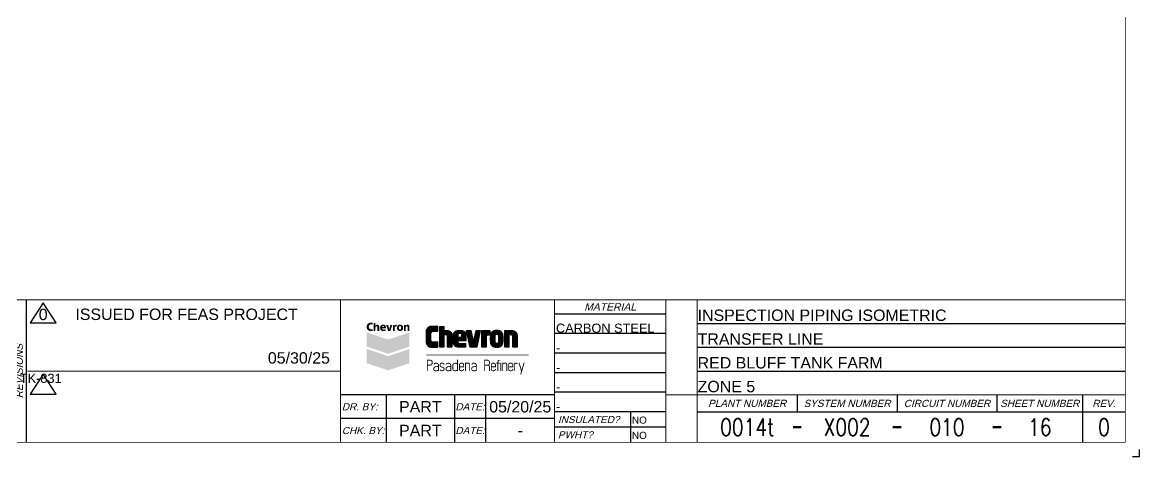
# Model space of a CAD drawing. Header units: inches. Extents: x 0.1 to 17.4, y 0.1 to 11.4.
# Drawn here: x 7.59 to 17.38, y 0.12 to 3.93 of the extents above; entities that cross this region are included whole.
import ezdxf
from ezdxf.enums import TextEntityAlignment as Align

# ---------------------------------------------------------------- set-up
doc = ezdxf.new("R2010")
doc.units = ezdxf.units.IN
doc.header["$MEASUREMENT"] = 0
for name, color, linetype in [('BORDER', 3, 'Continuous'), ('BORDERTEXT', 7, 'Continuous'), ('LOGO', 8, 'Continuous')]:
    doc.layers.add(name, color=color, linetype=linetype)
doc.styles.add('FEASStandard', font='arial.ttf')
doc.styles.add('PART_Standard', font='romans', dxfattribs={"width": 0.8, "height": 0.09})
doc.styles.add('Richmond', font='arial.ttf')

# ---------------------------------------------------------------- blocks, each defined once
blk = doc.blocks.new('Border')
at = {"layer": 'LOGO', "lineweight": 0}
h = blk.add_hatch(color=164, dxfattribs=at)
edge = h.paths.add_edge_path()
edge.add_spline(control_points=[(10.6588, 1.2286), (10.656, 1.2272), (10.6503, 1.2255), (10.6417, 1.2255), (10.6182, 1.2255), (10.6047, 1.2417), (10.6047, 1.2623), (10.6047, 1.2869), (10.6219, 1.3), (10.6433, 1.3), (10.6516, 1.3), (10.656, 1.2984), (10.6588, 1.2969), (10.6588, 1.2969), (10.6562, 1.2822), (10.6562, 1.2822), (10.6531, 1.2836), (10.6497, 1.2848), (10.644, 1.2848), (10.6338, 1.2848), (10.6229, 1.2788), (10.6229, 1.2626), (10.6229, 1.2482), (10.6316, 1.2405), (10.644, 1.2405), (10.649, 1.2405), (10.6523, 1.2415), (10.6562, 1.2433), (10.6562, 1.2433), (10.6588, 1.2286), (10.6588, 1.2286)], knot_values=[0, 0, 0, 0, 1, 1, 1, 2, 2, 2, 3, 3, 3, 4, 4, 4, 5, 5, 5, 6, 6, 6, 7, 7, 7, 8, 8, 8, 9, 9, 9, 10, 10, 10, 10], degree=3, periodic=0)
h = blk.add_hatch(color=164, dxfattribs=at)
edge = h.paths.add_edge_path()
edge.add_spline(control_points=[(10.6979, 1.2817), (10.6916, 1.2817), (10.6855, 1.2788), (10.6823, 1.2742), (10.6823, 1.2742), (10.6821, 1.2742), (10.6821, 1.2742), (10.6821, 1.2742), (10.6821, 1.2997), (10.6821, 1.2997), (10.6821, 1.2997), (10.6662, 1.2942), (10.6662, 1.2942), (10.6662, 1.2942), (10.6662, 1.2277), (10.6662, 1.2277), (10.6662, 1.2277), (10.6821, 1.2277), (10.6821, 1.2277), (10.6821, 1.2277), (10.6821, 1.2587), (10.6821, 1.2587), (10.6821, 1.2632), (10.6851, 1.2681), (10.6906, 1.2681), (10.6966, 1.2681), (10.6989, 1.2633), (10.6989, 1.2565), (10.6989, 1.2565), (10.6989, 1.2277), (10.6989, 1.2277), (10.6989, 1.2277), (10.7149, 1.2277), (10.7149, 1.2277), (10.7149, 1.2277), (10.7149, 1.2587), (10.7149, 1.2587), (10.7149, 1.2745), (10.7081, 1.2817), (10.6979, 1.2817)], knot_values=[0, 0, 0, 0, 1, 1, 1, 2, 2, 2, 3, 3, 3, 4, 4, 4, 5, 5, 5, 6, 6, 6, 7, 7, 7, 8, 8, 8, 9, 9, 9, 10, 10, 10, 11, 11, 11, 12, 12, 12, 13, 13, 13, 13], degree=3, periodic=0)
h = blk.add_hatch(color=164, dxfattribs=at)
edge = h.paths.add_edge_path(flags=16)
edge.add_spline(control_points=[(10.7582, 1.26), (10.7582, 1.2639), (10.7563, 1.2708), (10.7489, 1.2708), (10.7424, 1.2708), (10.7393, 1.2652), (10.7389, 1.26), (10.7389, 1.26), (10.7582, 1.26), (10.7582, 1.26)], knot_values=[0, 0, 0, 0, 1, 1, 1, 2, 2, 2, 3, 3, 3, 3], degree=3, periodic=0)
edge = h.paths.add_edge_path()
edge.add_spline(control_points=[(10.739, 1.2487), (10.7396, 1.2419), (10.7452, 1.2384), (10.7538, 1.2383), (10.759, 1.2382), (10.765, 1.2397), (10.7691, 1.2421), (10.7691, 1.2421), (10.7715, 1.2297), (10.7715, 1.2297), (10.7654, 1.2267), (10.7585, 1.2255), (10.7514, 1.2255), (10.7324, 1.2255), (10.7222, 1.2369), (10.7222, 1.2544), (10.7222, 1.2713), (10.7332, 1.2823), (10.7496, 1.2823), (10.7665, 1.2823), (10.7741, 1.2698), (10.7741, 1.2542), (10.7741, 1.2526), (10.7739, 1.2499), (10.7737, 1.2487), (10.7737, 1.2487), (10.739, 1.2487), (10.739, 1.2487)], knot_values=[0, 0, 0, 0, 1, 1, 1, 2, 2, 2, 3, 3, 3, 4, 4, 4, 5, 5, 5, 6, 6, 6, 7, 7, 7, 8, 8, 8, 9, 9, 9, 9], degree=3, periodic=0)
blk.add_hatch(color=164, dxfattribs=at).paths.add_polyline_path([(10.7929, 1.2277), (10.7752, 1.28), (10.7928, 1.28), (10.8024, 1.243), (10.8027, 1.243), (10.8123, 1.28), (10.8299, 1.28), (10.8123, 1.2277)])
h = blk.add_hatch(color=164, dxfattribs=at)
edge = h.paths.add_edge_path()
edge.add_spline(control_points=[(10.8345, 1.2628), (10.8345, 1.2705), (10.8342, 1.2756), (10.8339, 1.28), (10.8339, 1.28), (10.8489, 1.28), (10.8489, 1.28), (10.8489, 1.28), (10.8494, 1.2703), (10.8494, 1.2703), (10.8494, 1.2703), (10.8498, 1.2703), (10.8498, 1.2703), (10.8524, 1.278), (10.8575, 1.2809), (10.8627, 1.2812), (10.8651, 1.2814), (10.8665, 1.2812), (10.868, 1.2809), (10.868, 1.2809), (10.868, 1.2656), (10.868, 1.2656), (10.8665, 1.2659), (10.8636, 1.2662), (10.8616, 1.266), (10.8554, 1.2655), (10.8517, 1.261), (10.8507, 1.2559), (10.8505, 1.2548), (10.8504, 1.2536), (10.8504, 1.2522), (10.8504, 1.2522), (10.8504, 1.2277), (10.8504, 1.2277), (10.8504, 1.2277), (10.8345, 1.2277), (10.8345, 1.2277), (10.8345, 1.2277), (10.8345, 1.2628), (10.8345, 1.2628)], knot_values=[0, 0, 0, 0, 1, 1, 1, 2, 2, 2, 3, 3, 3, 4, 4, 4, 5, 5, 5, 6, 6, 6, 7, 7, 7, 8, 8, 8, 9, 9, 9, 10, 10, 10, 11, 11, 11, 12, 12, 12, 13, 13, 13, 13], degree=3, periodic=0)
h = blk.add_hatch(color=164, dxfattribs=at)
edge = h.paths.add_edge_path(flags=16)
edge.add_spline(control_points=[(10.9075, 1.2539), (10.9075, 1.2624), (10.9046, 1.2698), (10.897, 1.2698), (10.8894, 1.2698), (10.8865, 1.2624), (10.8865, 1.2539), (10.8865, 1.2453), (10.8894, 1.2379), (10.897, 1.2379), (10.9046, 1.2379), (10.9075, 1.2453), (10.9075, 1.2539)], knot_values=[0, 0, 0, 0, 1, 1, 1, 2, 2, 2, 3, 3, 3, 4, 4, 4, 4], degree=3, periodic=0)
edge = h.paths.add_edge_path()
edge.add_spline(control_points=[(10.9241, 1.2539), (10.9241, 1.2367), (10.9138, 1.2255), (10.897, 1.2255), (10.8802, 1.2255), (10.8699, 1.2367), (10.8699, 1.2539), (10.8699, 1.271), (10.8802, 1.2823), (10.897, 1.2823), (10.9138, 1.2823), (10.9241, 1.271), (10.9241, 1.2539)], knot_values=[0, 0, 0, 0, 1, 1, 1, 2, 2, 2, 3, 3, 3, 4, 4, 4, 4], degree=3, periodic=0)
h = blk.add_hatch(color=164, dxfattribs=at)
edge = h.paths.add_edge_path()
edge.add_spline(control_points=[(10.9312, 1.2633), (10.9312, 1.2699), (10.9309, 1.2755), (10.9306, 1.28), (10.9306, 1.28), (10.9456, 1.28), (10.9456, 1.28), (10.9456, 1.28), (10.946, 1.2727), (10.946, 1.2727), (10.946, 1.2727), (10.9463, 1.2727), (10.9463, 1.2727), (10.9484, 1.2761), (10.9539, 1.2817), (10.9625, 1.2817), (10.973, 1.2817), (10.9799, 1.2745), (10.9799, 1.2591), (10.9799, 1.2591), (10.9799, 1.2277), (10.9799, 1.2277), (10.9799, 1.2277), (10.964, 1.2277), (10.964, 1.2277), (10.964, 1.2277), (10.964, 1.2567), (10.964, 1.2567), (10.964, 1.2635), (10.9616, 1.2681), (10.9559, 1.2681), (10.9514, 1.2681), (10.9487, 1.2649), (10.9477, 1.262), (10.9473, 1.2609), (10.9471, 1.2594), (10.9471, 1.2579), (10.9471, 1.2579), (10.9471, 1.2277), (10.9471, 1.2277), (10.9471, 1.2277), (10.9312, 1.2277), (10.9312, 1.2277), (10.9312, 1.2277), (10.9312, 1.2633), (10.9312, 1.2633)], knot_values=[0, 0, 0, 0, 1, 1, 1, 2, 2, 2, 3, 3, 3, 4, 4, 4, 5, 5, 5, 6, 6, 6, 7, 7, 7, 8, 8, 8, 9, 9, 9, 10, 10, 10, 11, 11, 11, 12, 12, 12, 13, 13, 13, 14, 14, 14, 15, 15, 15, 15], degree=3, periodic=0)
h = blk.add_hatch(color=150, dxfattribs=at)
h.set_gradient(color1=(0, 127, 255), color2=(0, 59, 117), rotation=45, one_color=1, tint=0.23, name='HEMISPHERICAL')
h.paths.add_polyline_path([(10.6053, 1.0889), (10.6052, 1.2138), (10.7926, 1.1514)])
h = blk.add_hatch(color=142, dxfattribs=at)
h.set_gradient(color1=(0, 153, 204), color2=(0, 57, 77), rotation=75, one_color=1, tint=0.15, name='INVCYLINDER')
h.paths.add_polyline_path([(10.9799, 1.2138), (10.7926, 1.1514), (10.6052, 1.0889), (10.7925, 1.0265), (10.9799, 1.0889)])
h = blk.add_hatch(color=242, dxfattribs=at)
h.set_gradient(color1=(204, 0, 51), color2=(102, 0, 26), rotation=45, one_color=1, tint=0.2, name='HEMISPHERICAL')
h.paths.add_polyline_path([(10.6053, 0.9438), (10.6052, 1.0687), (10.7926, 1.0062)])
h = blk.add_hatch(color=1, dxfattribs=at)
h.set_gradient(color1=(255, 0, 0), color2=(87, 0, 0), rotation=75, one_color=1, tint=0.17, name='INVCYLINDER')
h.paths.add_polyline_path([(10.9799, 1.0686), (10.7926, 1.0062), (10.6052, 0.9438), (10.7925, 0.8813), (10.9799, 0.9438)])
at = {"layer": 'BORDER'}
for p, q in [((7.625, 0.25), (7.625, 1.5)), ((13.225, 1.375), (12.25, 1.375)), ((13.5, 1.2917), (17.25, 1.2917)), ((13.225, 1.2035), (12.25, 1.2035)), ((13.5, 1.0833), (17.25, 1.0833)), ((13.225, 1.0319), (12.25, 1.0319)), ((13.225, 0.8604), (12.25, 0.8604)), ((13.5, 0.875), (17.25, 0.875)), ((13.225, 0.6888), (12.25, 0.6888)), ((12.25, 0.6667), (10.375, 0.6667)), ((10.775, 0.6667), (10.775, 0.25)), ((11.375, 0.6667), (11.375, 0.25)), ((11.65, 0.25), (11.65, 0.6667)), ((14.375, 0.6667), (14.375, 0.5173)), ((15.25, 0.6667), (15.25, 0.5173)), ((16.125, 0.6667), (16.125, 0.5173)), ((16.875, 0.6667), (16.875, 0.25)), ((13.225, 0.5173), (12.25, 0.5173)), ((12.9167, 0.5173), (12.9167, 0.25)), ((13.5, 0.5173), (17.25, 0.5173)), ((12.25, 0.4583), (10.375, 0.4583)), ((13.225, 0.3836), (12.25, 0.3836))]:
    blk.add_line(p, q, dxfattribs=at)
at = {"layer": 'BORDER', "const_width": 0.005}
blk.add_lwpolyline([(0.25, 0.25), (17.25, 0.25), (17.25, 11.25), (0.25, 11.25)], close=True, dxfattribs=at)
at = {"layer": 'BORDER', "const_width": 0.00833}
for points in [[(17.25, 1.5), (0.25, 1.5)], [(10.375, 0.25), (10.375, 1.5)], [(12.25, 0.25), (12.25, 1.5)], [(13.225, 0.25), (13.225, 1.5)], [(13.5, 0.25), (13.5, 1.5)], [(7.6336, 0.875), (10.375, 0.875)], [(13.225, 0.6667), (17.25, 0.6667)]]:
    blk.add_lwpolyline(points, dxfattribs=at)
at = {"layer": 'BORDERTEXT'}
blk.add_line((16.113, 0.3836), (16.125, 0.3836), dxfattribs=at)
at = {"layer": 'BORDERTEXT', "const_width": 0.0208}
for points in [[(14.3375, 0.3836), (14.4125, 0.3836)], [(15.2125, 0.3836), (15.2875, 0.3836)], [(16.0875, 0.3836), (16.1625, 0.3836)]]:
    blk.add_lwpolyline(points, dxfattribs=at)
at = {"layer": 'LOGO'}
for p, q in [((11.1301, 1.1184), (11.1301, 1.2326)), ((11.1332, 1.109), (11.1332, 1.242)), ((11.1363, 1.1034), (11.1363, 1.2476)), ((11.1395, 1.0992), (11.1395, 1.2516)), ((11.1426, 1.0963), (11.1426, 1.2548)), ((11.1457, 1.0937), (11.1457, 1.2574)), ((11.1488, 1.0915), (11.1488, 1.2596)), ((11.152, 1.0898), (11.152, 1.2613)), ((11.1551, 1.0883), (11.1551, 1.2627)), ((11.1582, 1.087), (11.1582, 1.264)), ((11.1613, 1.0863), (11.1613, 1.2648)), ((11.1645, 1.0856), (11.1645, 1.2653)), ((11.1676, 1.0853), (11.1676, 1.2658)), ((11.1707, 1.216), (11.1707, 1.2659)), ((11.1738, 1.2196), (11.1738, 1.2659)), ((11.177, 1.2219), (11.177, 1.2659)), ((11.1801, 1.2234), (11.1801, 1.2659)), ((11.1832, 1.2241), (11.1832, 1.2659)), ((11.1863, 1.2242), (11.1863, 1.2659)), ((11.1895, 1.2242), (11.1895, 1.2659)), ((11.1926, 1.2242), (11.1926, 1.2659)), ((11.1957, 1.2242), (11.1957, 1.2659)), ((11.1988, 1.2242), (11.1988, 1.2659)), ((11.202, 1.2242), (11.202, 1.2659)), ((11.2051, 1.2242), (11.2051, 1.2659)), ((11.2082, 1.2242), (11.2082, 1.2659)), ((11.2113, 1.2242), (11.2113, 1.2659)), ((11.2145, 1.2242), (11.2145, 1.2659)), ((11.2176, 1.2242), (11.2176, 1.2659)), ((11.2207, 1.2242), (11.2207, 1.2659)), ((11.2238, 1.2242), (11.2238, 1.2659)), ((11.227, 1.2242), (11.227, 1.2659)), ((11.2457, 1.0857), (11.2457, 1.2659)), ((11.2488, 1.0857), (11.2488, 1.2659)), ((11.252, 1.0857), (11.252, 1.2659)), ((11.2551, 1.0857), (11.2551, 1.2659)), ((11.2582, 1.0857), (11.2582, 1.2659)), ((11.2613, 1.0857), (11.2613, 1.2659)), ((11.2645, 1.0857), (11.2645, 1.2659)), ((11.2676, 1.0857), (11.2676, 1.2659)), ((11.2707, 1.0857), (11.2707, 1.2659)), ((11.2738, 1.0857), (11.2738, 1.2659)), ((11.277, 1.0857), (11.277, 1.2659)), ((11.2801, 1.0857), (11.2801, 1.2659)), ((11.2832, 1.1936), (11.2832, 1.2294)), ((11.2863, 1.1936), (11.2863, 1.2294)), ((11.2895, 1.1936), (11.2895, 1.2294)), ((11.2926, 1.1936), (11.2926, 1.2294)), ((11.2957, 1.1936), (11.2957, 1.2294)), ((11.2988, 1.1936), (11.2988, 1.2294)), ((11.302, 1.193), (11.302, 1.2294)), ((11.3051, 1.1917), (11.3051, 1.2294)), ((11.3082, 1.1896), (11.3082, 1.2294)), ((11.3113, 1.1859), (11.3113, 1.2294)), ((11.3145, 1.0857), (11.3145, 1.2294)), ((11.3176, 1.0857), (11.3176, 1.2291)), ((11.3207, 1.0857), (11.3207, 1.2286)), ((11.3238, 1.0857), (11.3238, 1.2281)), ((11.327, 1.0857), (11.327, 1.2269)), ((11.3301, 1.0857), (11.3301, 1.2255)), ((11.3332, 1.0857), (11.3332, 1.2236)), ((11.3363, 1.0857), (11.3363, 1.2213)), ((11.3395, 1.0857), (11.3395, 1.2186)), ((11.3426, 1.0857), (11.3426, 1.2147)), ((11.3457, 1.0857), (11.3457, 1.2097)), ((11.3488, 1.0857), (11.3488, 1.2005)), ((11.3676, 1.1112), (11.3676, 1.2042)), ((11.3707, 1.1039), (11.3707, 1.2113)), ((11.3738, 1.0993), (11.3738, 1.2159)), ((11.377, 1.0958), (11.377, 1.2194)), ((11.3801, 1.0931), (11.3801, 1.222)), ((11.3832, 1.0909), (11.3832, 1.2243)), ((11.3863, 1.0892), (11.3863, 1.2259)), ((11.3895, 1.0879), (11.3895, 1.2273)), ((11.3926, 1.0871), (11.3926, 1.2283)), ((11.3957, 1.0863), (11.3957, 1.2288)), ((11.3988, 1.0859), (11.3988, 1.2293)), ((11.402, 1.1393), (11.402, 1.2294)), ((11.4051, 1.1996), (11.4051, 1.2294)), ((11.4082, 1.2023), (11.4082, 1.2294)), ((11.4113, 1.2041), (11.4113, 1.2294)), ((11.4145, 1.2047), (11.4145, 1.2294)), ((11.4176, 1.2048), (11.4176, 1.2294)), ((11.4207, 1.2048), (11.4207, 1.2294)), ((11.4238, 1.2048), (11.4238, 1.2294)), ((11.427, 1.2047), (11.427, 1.2294)), ((11.4301, 1.204), (11.4301, 1.2294)), ((11.4332, 1.2022), (11.4332, 1.2294)), ((11.4363, 1.1992), (11.4363, 1.2294)), ((11.4395, 1.1393), (11.4395, 1.2294)), ((11.4426, 1.1393), (11.4426, 1.229)), ((11.4457, 1.1393), (11.4457, 1.2285)), ((11.4488, 1.1393), (11.4488, 1.2279)), ((11.452, 1.1393), (11.452, 1.2266)), ((11.4551, 1.1393), (11.4551, 1.2252)), ((11.4582, 1.1393), (11.4582, 1.2232)), ((11.4613, 1.1393), (11.4613, 1.2208)), ((11.4645, 1.1393), (11.4645, 1.2179)), ((11.4676, 1.1393), (11.4676, 1.2139)), ((11.4707, 1.1393), (11.4707, 1.2084)), ((11.4738, 1.1393), (11.4738, 1.1964)), ((11.4832, 1.2163), (11.4832, 1.2294)), ((11.4863, 1.2013), (11.4863, 1.2294)), ((11.4895, 1.1863), (11.4895, 1.2294)), ((11.4926, 1.1712), (11.4926, 1.2294)), ((11.4957, 1.1562), (11.4957, 1.2294)), ((11.4988, 1.1412), (11.4988, 1.2294)), ((11.502, 1.1262), (11.502, 1.2294)), ((11.5051, 1.1112), (11.5051, 1.2294)), ((11.5082, 1.0962), (11.5082, 1.2294)), ((11.5113, 1.0857), (11.5113, 1.2294)), ((11.5145, 1.0857), (11.5145, 1.2294)), ((11.5176, 1.0857), (11.5176, 1.2237)), ((11.5207, 1.0857), (11.5207, 1.2095)), ((11.5238, 1.0857), (11.5238, 1.1952)), ((11.527, 1.0857), (11.527, 1.181)), ((11.5551, 1.0857), (11.5551, 1.1874)), ((11.5582, 1.0857), (11.5582, 1.2011)), ((11.5613, 1.0857), (11.5613, 1.2148)), ((11.5645, 1.0857), (11.5645, 1.2285)), ((11.5676, 1.0857), (11.5676, 1.2294)), ((11.5707, 1.0894), (11.5707, 1.2294)), ((11.5738, 1.1042), (11.5738, 1.2294)), ((11.577, 1.1189), (11.577, 1.2294)), ((11.5801, 1.1337), (11.5801, 1.2294)), ((11.5832, 1.1485), (11.5832, 1.2294)), ((11.5863, 1.1633), (11.5863, 1.2294)), ((11.5895, 1.1781), (11.5895, 1.2294)), ((11.5926, 1.1929), (11.5926, 1.2294)), ((11.5957, 1.2077), (11.5957, 1.2294)), ((11.5988, 1.2225), (11.5988, 1.2294)), ((11.6145, 1.0857), (11.6145, 1.2294)), ((11.6176, 1.0857), (11.6176, 1.2294)), ((11.6207, 1.0857), (11.6207, 1.2294)), ((11.6238, 1.0857), (11.6238, 1.2294)), ((11.627, 1.0857), (11.627, 1.2294)), ((11.6301, 1.0857), (11.6301, 1.2294)), ((11.6332, 1.0857), (11.6332, 1.2294)), ((11.6363, 1.0857), (11.6363, 1.2294)), ((11.6395, 1.0857), (11.6395, 1.2294)), ((11.6426, 1.0857), (11.6426, 1.2294)), ((11.6457, 1.0857), (11.6457, 1.2294)), ((11.6488, 1.0857), (11.6488, 1.2294)), ((11.652, 1.1827), (11.652, 1.2294)), ((11.6551, 1.1867), (11.6551, 1.2294)), ((11.6582, 1.189), (11.6582, 1.2294)), ((11.6613, 1.1902), (11.6613, 1.2294)), ((11.6645, 1.1906), (11.6645, 1.2294)), ((11.6676, 1.1907), (11.6676, 1.2294)), ((11.6707, 1.1907), (11.6707, 1.2294)), ((11.6738, 1.1907), (11.6738, 1.2294)), ((11.677, 1.1907), (11.677, 1.2294)), ((11.6801, 1.1907), (11.6801, 1.2294)), ((11.6832, 1.1907), (11.6832, 1.2294)), ((11.6926, 1.1146), (11.6926, 1.2006)), ((11.6957, 1.1074), (11.6957, 1.2077)), ((11.6988, 1.1026), (11.6988, 1.2126)), ((11.702, 1.0988), (11.702, 1.2163)), ((11.7051, 1.0956), (11.7051, 1.2195)), ((11.7082, 1.0934), (11.7082, 1.2218)), ((11.7113, 1.0915), (11.7113, 1.2238)), ((11.7145, 1.0898), (11.7145, 1.2253)), ((11.7176, 1.0883), (11.7176, 1.2268)), ((11.7207, 1.0874), (11.7207, 1.2279)), ((11.7238, 1.0867), (11.7238, 1.2285)), ((11.727, 1.1848), (11.727, 1.229)), ((11.7301, 1.1904), (11.7301, 1.2294)), ((11.7332, 1.193), (11.7332, 1.2294)), ((11.7363, 1.1944), (11.7363, 1.2294)), ((11.7395, 1.195), (11.7395, 1.2294)), ((11.7426, 1.1952), (11.7426, 1.2294)), ((11.7457, 1.1952), (11.7457, 1.2294)), ((11.7488, 1.1951), (11.7488, 1.2294)), ((11.752, 1.1946), (11.752, 1.2294)), ((11.7551, 1.1933), (11.7551, 1.2294)), ((11.7582, 1.1909), (11.7582, 1.2294)), ((11.7613, 1.1865), (11.7613, 1.2291)), ((11.7645, 1.0865), (11.7645, 1.2286)), ((11.7676, 1.0873), (11.7676, 1.228)), ((11.7707, 1.0882), (11.7707, 1.227)), ((11.7738, 1.0895), (11.7738, 1.2256)), ((11.777, 1.0911), (11.777, 1.2242)), ((11.7801, 1.093), (11.7801, 1.2221)), ((11.7832, 1.0952), (11.7832, 1.2199)), ((11.7863, 1.0982), (11.7863, 1.2169)), ((11.7895, 1.1016), (11.7895, 1.2135)), ((11.7926, 1.1064), (11.7926, 1.2088)), ((11.7957, 1.1127), (11.7957, 1.2024)), ((11.7988, 1.1307), (11.7988, 1.1838)), ((11.8145, 1.0857), (11.8145, 1.2294)), ((11.8176, 1.0857), (11.8176, 1.2294)), ((11.8207, 1.0857), (11.8207, 1.2294)), ((11.8238, 1.0857), (11.8238, 1.2294)), ((11.827, 1.0857), (11.827, 1.2294)), ((11.8301, 1.0857), (11.8301, 1.2294)), ((11.8332, 1.0857), (11.8332, 1.2294)), ((11.8363, 1.0857), (11.8363, 1.2294)), ((11.8395, 1.0857), (11.8395, 1.2294)), ((11.8426, 1.0857), (11.8426, 1.2294)), ((11.8457, 1.0857), (11.8457, 1.2294)), ((11.8488, 1.0857), (11.8488, 1.2294)), ((11.852, 1.1936), (11.852, 1.2294)), ((11.8551, 1.1936), (11.8551, 1.2294)), ((11.8582, 1.1936), (11.8582, 1.2294)), ((11.8613, 1.1936), (11.8613, 1.2294)), ((11.8645, 1.1936), (11.8645, 1.2294)), ((11.8676, 1.1936), (11.8676, 1.2294)), ((11.8707, 1.1934), (11.8707, 1.2294)), ((11.8738, 1.1926), (11.8738, 1.2294)), ((11.877, 1.191), (11.877, 1.2294)), ((11.8801, 1.1885), (11.8801, 1.2294)), ((11.8832, 1.1839), (11.8832, 1.2293)), ((11.8863, 1.0857), (11.8863, 1.2288)), ((11.8895, 1.0857), (11.8895, 1.2284)), ((11.8926, 1.0857), (11.8926, 1.2277)), ((11.8957, 1.0857), (11.8957, 1.2264)), ((11.8988, 1.0857), (11.8988, 1.2249)), ((11.902, 1.0857), (11.902, 1.2233)), ((11.9051, 1.0857), (11.9051, 1.2213)), ((11.9082, 1.0857), (11.9082, 1.2187)), ((11.9113, 1.0857), (11.9113, 1.2155)), ((11.9145, 1.0857), (11.9145, 1.2116)), ((11.9176, 1.0857), (11.9176, 1.206)), ((11.9207, 1.0857), (11.9207, 1.1981)), ((11.1707, 1.0852), (11.1707, 1.1357)), ((11.1738, 1.0852), (11.1738, 1.132)), ((11.177, 1.0852), (11.177, 1.1297)), ((11.1801, 1.0852), (11.1801, 1.1284)), ((11.1832, 1.0852), (11.1832, 1.1277)), ((11.1863, 1.0852), (11.1863, 1.1274)), ((11.1895, 1.0852), (11.1895, 1.1274)), ((11.1926, 1.0852), (11.1926, 1.1274)), ((11.1957, 1.0852), (11.1957, 1.1274)), ((11.1988, 1.0852), (11.1988, 1.1274)), ((11.202, 1.0852), (11.202, 1.1274)), ((11.2051, 1.0852), (11.2051, 1.1274)), ((11.2082, 1.0852), (11.2082, 1.1274)), ((11.2113, 1.0852), (11.2113, 1.1274)), ((11.2145, 1.0852), (11.2145, 1.1274)), ((11.2176, 1.0852), (11.2176, 1.1274)), ((11.2207, 1.0852), (11.2207, 1.1274)), ((11.2238, 1.0852), (11.2238, 1.1274)), ((11.227, 1.0852), (11.227, 1.1274)), ((11.402, 1.0857), (11.402, 1.1316)), ((11.4051, 1.1393), (11.4051, 1.1735)), ((11.4051, 1.0857), (11.4051, 1.1245)), ((11.4082, 1.1393), (11.4082, 1.1735)), ((11.4082, 1.0857), (11.4082, 1.121)), ((11.4113, 1.1393), (11.4113, 1.1735)), ((11.4113, 1.0857), (11.4113, 1.1191)), ((11.4145, 1.1393), (11.4145, 1.1735)), ((11.4145, 1.0857), (11.4145, 1.1177)), ((11.4176, 1.1393), (11.4176, 1.1735)), ((11.4176, 1.0857), (11.4176, 1.1172)), ((11.4207, 1.1393), (11.4207, 1.1735)), ((11.4207, 1.0857), (11.4207, 1.117)), ((11.4238, 1.1393), (11.4238, 1.1735)), ((11.4238, 1.0857), (11.4238, 1.117)), ((11.427, 1.1393), (11.427, 1.1735)), ((11.427, 1.0857), (11.427, 1.117)), ((11.4301, 1.1393), (11.4301, 1.1735)), ((11.4301, 1.0857), (11.4301, 1.117)), ((11.4332, 1.1393), (11.4332, 1.1735)), ((11.4332, 1.0857), (11.4332, 1.117)), ((11.4363, 1.1393), (11.4363, 1.1735)), ((11.4363, 1.0857), (11.4363, 1.117)), ((11.4395, 1.0857), (11.4395, 1.117)), ((11.4426, 1.0857), (11.4426, 1.117)), ((11.4457, 1.0857), (11.4457, 1.117)), ((11.4488, 1.0857), (11.4488, 1.117)), ((11.452, 1.0857), (11.452, 1.117)), ((11.4551, 1.0857), (11.4551, 1.117)), ((11.4582, 1.0857), (11.4582, 1.117)), ((11.4613, 1.0857), (11.4613, 1.117)), ((11.4645, 1.0857), (11.4645, 1.117)), ((11.4676, 1.0857), (11.4676, 1.117)), ((11.4707, 1.0857), (11.4707, 1.117)), ((11.5301, 1.0857), (11.5301, 1.1668)), ((11.5332, 1.0857), (11.5332, 1.1526)), ((11.5363, 1.0857), (11.5363, 1.1384)), ((11.5395, 1.0857), (11.5395, 1.1242)), ((11.5426, 1.0857), (11.5426, 1.1326)), ((11.5457, 1.0857), (11.5457, 1.1463)), ((11.5488, 1.0857), (11.5488, 1.16)), ((11.552, 1.0857), (11.552, 1.1737)), ((11.6895, 1.1426), (11.6895, 1.1726)), ((11.727, 1.0861), (11.727, 1.1304)), ((11.7301, 1.0858), (11.7301, 1.125)), ((11.7332, 1.0857), (11.7332, 1.1224)), ((11.7363, 1.0857), (11.7363, 1.1208)), ((11.7395, 1.0857), (11.7395, 1.1201)), ((11.7426, 1.0857), (11.7426, 1.12)), ((11.7457, 1.0857), (11.7457, 1.12)), ((11.7488, 1.0857), (11.7488, 1.12)), ((11.752, 1.0857), (11.752, 1.1206)), ((11.7551, 1.0857), (11.7551, 1.1219)), ((11.7582, 1.0858), (11.7582, 1.1243)), ((11.7613, 1.0861), (11.7613, 1.1286))]:
    blk.add_line(p, q, dxfattribs=at)
for points in [[(11.1292, 1.2249), (11.1279, 1.2087), (11.1272, 1.1924), (11.127, 1.1762), (11.1272, 1.16), (11.1279, 1.1436), (11.1292, 1.1274), (11.1292, 1.1269), (11.1294, 1.1245), (11.1295, 1.122), (11.1299, 1.1197), (11.1303, 1.1172), (11.131, 1.1148), (11.1317, 1.1125), (11.1325, 1.1103), (11.1337, 1.108), (11.1348, 1.1061), (11.136, 1.1038), (11.1375, 1.1019), (11.1388, 1.0999), (11.1405, 1.0981), (11.1423, 1.0965), (11.1441, 1.0948), (11.1459, 1.0935), (11.1478, 1.092), (11.1501, 1.0908), (11.1522, 1.0897), (11.1546, 1.0885), (11.1567, 1.0875), (11.1588, 1.0867), (11.1613, 1.0863), (11.1637, 1.0857), (11.166, 1.0854), (11.1685, 1.0852), (11.1709, 1.0852), (11.2283, 1.0852)], [(11.2283, 1.0857), (11.2283, 1.1274), (11.1858, 1.1274), (11.1842, 1.1277), (11.1826, 1.1278), (11.1811, 1.128), (11.1798, 1.1286), (11.1783, 1.1292), (11.1768, 1.1298), (11.1756, 1.1307), (11.1744, 1.1316), (11.173, 1.1326), (11.1721, 1.1337), (11.1711, 1.135), (11.1703, 1.1364), (11.1696, 1.1379), (11.169, 1.1393), (11.1684, 1.1407), (11.1682, 1.1422), (11.1681, 1.1438), (11.1678, 1.1454), (11.1678, 1.2063), (11.1681, 1.2078), (11.1682, 1.2095), (11.1684, 1.211), (11.169, 1.2125), (11.1696, 1.214), (11.1703, 1.2153), (11.1711, 1.2167), (11.1721, 1.2179), (11.173, 1.2189), (11.1744, 1.22), (11.1756, 1.2209), (11.1768, 1.2218), (11.1783, 1.2225), (11.1798, 1.2233), (11.1811, 1.2236), (11.1826, 1.224), (11.1842, 1.2242), (11.1858, 1.2242), (11.2283, 1.2242), (11.2283, 1.2659), (11.1709, 1.2659), (11.1685, 1.2659), (11.166, 1.2655), (11.1637, 1.2652), (11.1613, 1.2648), (11.1588, 1.2643), (11.1567, 1.2634), (11.1546, 1.2625), (11.1522, 1.2614), (11.1501, 1.2603), (11.1478, 1.259), (11.1459, 1.2576), (11.1441, 1.2562), (11.1423, 1.2545), (11.1405, 1.2527), (11.1388, 1.2509), (11.1375, 1.2491), (11.136, 1.2472), (11.1348, 1.245), (11.1337, 1.2428), (11.1325, 1.2407), (11.1317, 1.2384), (11.131, 1.2362), (11.1303, 1.2337), (11.1299, 1.2314), (11.1295, 1.229), (11.1294, 1.2266), (11.1292, 1.2242)], [(11.4389, 1.1735), (11.4388, 1.1911), (11.4388, 1.1924), (11.4386, 1.1938), (11.4385, 1.1951), (11.4378, 1.1963), (11.4372, 1.1976), (11.4365, 1.1988), (11.436, 1.1999), (11.435, 1.2009), (11.434, 1.2017), (11.4329, 1.2024), (11.4316, 1.2031), (11.4306, 1.2037), (11.4292, 1.2044), (11.4279, 1.2045), (11.4268, 1.2048), (11.4252, 1.2048), (11.4159, 1.2048), (11.4145, 1.2048), (11.4134, 1.2045), (11.4118, 1.2044), (11.4107, 1.2037), (11.4094, 1.2031), (11.4084, 1.2024), (11.4073, 1.2017), (11.4063, 1.2009), (11.4053, 1.1999), (11.4045, 1.1988), (11.4039, 1.1976), (11.4035, 1.1963), (11.4028, 1.1951), (11.4024, 1.1938), (11.4024, 1.1924), (11.4022, 1.1911), (11.4022, 1.1735), (11.4389, 1.1735)], [(11.5699, 1.0857), (11.5104, 1.0857), (11.4805, 1.2294), (11.5163, 1.2294), (11.54, 1.1215), (11.5647, 1.2294), (11.6003, 1.2294), (11.5699, 1.0857)], [(11.6144, 1.0857), (11.6144, 1.2294), (11.6837, 1.2294), (11.6837, 1.1907), (11.6652, 1.1907), (11.6638, 1.1906), (11.6623, 1.1904), (11.6611, 1.1901), (11.6598, 1.1897), (11.6585, 1.1891), (11.6573, 1.1886), (11.6562, 1.1877), (11.6551, 1.1868), (11.6542, 1.1859), (11.6533, 1.1847), (11.6524, 1.1837), (11.6519, 1.1825), (11.6513, 1.1811), (11.6509, 1.1799), (11.6506, 1.1787), (11.6504, 1.1772), (11.6503, 1.1758), (11.6503, 1.0857), (11.6144, 1.0857)]]:
    blk.add_lwpolyline(points, dxfattribs=at)
for points in [[(11.3311, 1.2251), (11.3329, 1.2239), (11.3347, 1.2225), (11.3365, 1.2212), (11.3383, 1.2197), (11.3398, 1.2182), (11.3414, 1.2164), (11.3426, 1.2146), (11.3441, 1.2128), (11.3452, 1.2108), (11.3461, 1.2089), (11.3471, 1.2068), (11.3479, 1.2047), (11.3483, 1.2026), (11.3489, 1.2003), (11.3492, 1.1981), (11.3494, 1.196), (11.3494, 1.1936), (11.3494, 1.0857), (11.3138, 1.0857), (11.3138, 1.1773, 0.414214), (11.2975, 1.1936), (11.2811, 1.1936), (11.2811, 1.0857), (11.2454, 1.0857), (11.2454, 1.2659), (11.2811, 1.2659), (11.2811, 1.2294), (11.3138, 1.2294), (11.316, 1.2294), (11.3183, 1.229), (11.3205, 1.2287), (11.3227, 1.2283), (11.3248, 1.2278), (11.327, 1.2269), (11.329, 1.226)], [(11.8967, 1.226), (11.899, 1.2249), (11.9011, 1.2239), (11.9033, 1.2225), (11.9053, 1.2212), (11.9071, 1.2197), (11.909, 1.218), (11.9107, 1.2162), (11.9123, 1.2144), (11.9137, 1.2126), (11.9152, 1.2107), (11.9164, 1.2086), (11.9174, 1.2063), (11.9185, 1.2042), (11.9194, 1.2018), (11.9203, 1.1997), (11.9209, 1.1972), (11.9212, 1.1949), (11.9218, 1.1925), (11.9219, 1.19), (11.9219, 1.1877), (11.9219, 1.0857), (11.8847, 1.0857), (11.8847, 1.1769, 0.414214), (11.868, 1.1936), (11.8513, 1.1936), (11.8513, 1.0857), (11.814, 1.0857), (11.814, 1.2294), (11.8802, 1.2294), (11.8826, 1.2294), (11.8851, 1.229), (11.8874, 1.2287), (11.89, 1.2283), (11.8923, 1.2278), (11.8946, 1.2269)]]:
    blk.add_lwpolyline(points, format="xyb", close=True, dxfattribs=at)
for points in [[(11.4713, 1.0857), (11.4018, 1.0857), (11.3995, 1.0858), (11.3973, 1.0861), (11.3951, 1.0864), (11.3929, 1.087), (11.3906, 1.0875), (11.3887, 1.0882), (11.3865, 1.0891), (11.3845, 1.0902), (11.3825, 1.0912), (11.3807, 1.0927), (11.3789, 1.0939), (11.3773, 1.0954), (11.3757, 1.0971), (11.3743, 1.0987), (11.3728, 1.1007), (11.3716, 1.1025), (11.3705, 1.1043), (11.3695, 1.1062), (11.3686, 1.1083), (11.3678, 1.1106), (11.3671, 1.1127), (11.3668, 1.1148), (11.3663, 1.117), (11.3662, 1.1191), (11.366, 1.1215), (11.366, 1.1936), (11.3662, 1.196), (11.3663, 1.1981), (11.3668, 1.2003), (11.3671, 1.2026), (11.3678, 1.2047), (11.3686, 1.2068), (11.3695, 1.2089), (11.3705, 1.2108), (11.3716, 1.2128), (11.3728, 1.2146), (11.3743, 1.2164), (11.3757, 1.2182), (11.3773, 1.2197), (11.3789, 1.2212), (11.3807, 1.2225), (11.3825, 1.2239), (11.3845, 1.2251), (11.3865, 1.226), (11.3887, 1.2269), (11.3906, 1.2278), (11.3929, 1.2283), (11.3951, 1.2287), (11.3973, 1.229), (11.3995, 1.2294), (11.4018, 1.2294), (11.4381, 1.2294), (11.4405, 1.2294), (11.4426, 1.229), (11.4447, 1.2287), (11.4471, 1.2283), (11.4492, 1.2278), (11.4513, 1.2269), (11.4534, 1.226), (11.4553, 1.2251), (11.4573, 1.2239), (11.4591, 1.2225), (11.4609, 1.2212), (11.4627, 1.2197), (11.4642, 1.2182), (11.4658, 1.2164), (11.467, 1.2146), (11.4683, 1.2128), (11.4696, 1.2108), (11.4705, 1.2089), (11.4714, 1.2068), (11.4723, 1.2047), (11.4728, 1.2026), (11.4732, 1.2003), (11.4737, 1.1981), (11.4739, 1.196), (11.4739, 1.1936), (11.4739, 1.1393), (11.4018, 1.1393), (11.4018, 1.1395), (11.4018, 1.1333), (11.4019, 1.1317), (11.4023, 1.1302), (11.4028, 1.1288), (11.4034, 1.1273), (11.4041, 1.126), (11.405, 1.1246), (11.4059, 1.1234), (11.407, 1.1221), (11.4081, 1.121), (11.4093, 1.1201), (11.4108, 1.1192), (11.4122, 1.1188), (11.4136, 1.118), (11.4151, 1.1174), (11.4165, 1.1173), (11.4181, 1.1171), (11.4198, 1.117), (11.4713, 1.117)], [(11.6961, 1.2086), (11.695, 1.2063), (11.694, 1.2042), (11.6931, 1.2018), (11.6922, 1.1997), (11.6916, 1.1972), (11.6911, 1.1949), (11.6908, 1.1925), (11.6905, 1.19), (11.6905, 1.1877), (11.6904, 1.1873), (11.6904, 1.1868), (11.6904, 1.1862), (11.6904, 1.1856), (11.6904, 1.1853), (11.6902, 1.1847), (11.6902, 1.1843), (11.6902, 1.1837), (11.6902, 1.1834), (11.69, 1.1826), (11.69, 1.1823), (11.69, 1.1817), (11.69, 1.1811), (11.69, 1.1807), (11.6899, 1.1803), (11.6899, 1.1798), (11.6899, 1.1792), (11.6899, 1.1787), (11.6899, 1.1781), (11.6899, 1.1778), (11.6896, 1.1772), (11.6896, 1.1767), (11.6896, 1.1762), (11.6895, 1.1756), (11.6895, 1.1753), (11.6895, 1.1747), (11.6895, 1.1742), (11.6895, 1.1736), (11.6895, 1.1731), (11.6895, 1.1727), (11.6893, 1.1722), (11.6893, 1.1717), (11.6893, 1.1711), (11.6893, 1.1708), (11.6893, 1.17), (11.6893, 1.1697), (11.6893, 1.1691), (11.6893, 1.1686), (11.6893, 1.1681), (11.6893, 1.1677), (11.6891, 1.1672), (11.6891, 1.1667), (11.6891, 1.1661), (11.6891, 1.1658), (11.6891, 1.1652), (11.6891, 1.1646), (11.6891, 1.1641), (11.6891, 1.1636), (11.6891, 1.1632), (11.6891, 1.1627), (11.6891, 1.1622), (11.6891, 1.1616), (11.6891, 1.161), (11.6891, 1.1605), (11.6891, 1.1601), (11.6891, 1.1596), (11.6891, 1.1591), (11.6891, 1.1586), (11.6891, 1.1582), (11.6891, 1.1574), (11.6891, 1.1571), (11.6891, 1.1565), (11.6891, 1.1562), (11.6891, 1.1555), (11.6891, 1.1551), (11.6891, 1.1546), (11.6891, 1.1541), (11.6891, 1.1535), (11.6891, 1.1532), (11.6891, 1.1526), (11.6891, 1.152), (11.6891, 1.1515), (11.6891, 1.151), (11.6891, 1.1506), (11.6891, 1.1501), (11.6891, 1.1496), (11.6891, 1.149), (11.6891, 1.1484), (11.6893, 1.1479), (11.6893, 1.1475), (11.6893, 1.147), (11.6893, 1.1465), (11.6893, 1.146), (11.6893, 1.1456), (11.6893, 1.1448), (11.6893, 1.1445), (11.6893, 1.144), (11.6893, 1.1436), (11.6893, 1.1429), (11.6895, 1.1425), (11.6895, 1.142), (11.6895, 1.1415), (11.6895, 1.1409), (11.6895, 1.1406), (11.6895, 1.14), (11.6895, 1.1395), (11.6896, 1.1389), (11.6896, 1.1384), (11.6896, 1.138), (11.6899, 1.1375), (11.6899, 1.137), (11.6899, 1.1364), (11.6899, 1.1361), (11.6899, 1.1353), (11.6899, 1.135), (11.69, 1.1344), (11.69, 1.1341), (11.69, 1.1334), (11.69, 1.133), (11.69, 1.1325), (11.6902, 1.1319), (11.6902, 1.1314), (11.6902, 1.131), (11.6902, 1.1305), (11.6904, 1.1299), (11.6904, 1.1295), (11.6904, 1.1289), (11.6904, 1.1286), (11.6904, 1.128), (11.6905, 1.1274), (11.6905, 1.1277), (11.6905, 1.1251), (11.6908, 1.1226), (11.6911, 1.1202), (11.6916, 1.1179), (11.6922, 1.1155), (11.6931, 1.1133), (11.694, 1.111), (11.695, 1.1088), (11.6961, 1.1065), (11.6974, 1.1046), (11.6988, 1.1026), (11.7003, 1.1007), (11.7019, 1.0989), (11.7034, 1.0971), (11.7052, 1.0954), (11.7073, 1.0939), (11.7093, 1.0927), (11.7114, 1.0915), (11.7136, 1.0902), (11.7157, 1.0891), (11.7178, 1.0882), (11.7202, 1.0875), (11.7226, 1.087), (11.725, 1.0864), (11.7274, 1.0861), (11.73, 1.0858), (11.7322, 1.0857), (11.7448, 1.0857), (11.7567, 1.0857), (11.7591, 1.0858), (11.7616, 1.0861), (11.7639, 1.0864), (11.7663, 1.087), (11.7686, 1.0875), (11.7709, 1.0882), (11.7731, 1.0891), (11.7754, 1.0902), (11.7776, 1.0915), (11.7795, 1.0927), (11.7816, 1.0939), (11.7835, 1.0954), (11.7853, 1.0971), (11.7871, 1.0989), (11.7887, 1.1007), (11.7902, 1.1026), (11.7916, 1.1046), (11.7927, 1.1065), (11.7939, 1.1088), (11.795, 1.111), (11.7959, 1.1133), (11.7966, 1.1155), (11.7972, 1.1179), (11.7977, 1.1202), (11.7981, 1.1226), (11.7983, 1.1251), (11.7984, 1.1277), (11.7984, 1.1274), (11.7984, 1.1281), (11.7986, 1.1289), (11.7987, 1.1298), (11.7987, 1.1304), (11.799, 1.1313), (11.799, 1.1319), (11.7992, 1.1326), (11.7993, 1.1334), (11.7993, 1.1343), (11.7995, 1.135), (11.7995, 1.1357), (11.7995, 1.1364), (11.7996, 1.1371), (11.7996, 1.1379), (11.7999, 1.1388), (11.7999, 1.1395), (11.7999, 1.1402), (11.8001, 1.1409), (11.8001, 1.1416), (11.8001, 1.1425), (11.8002, 1.1433), (11.8002, 1.144), (11.8002, 1.1447), (11.8002, 1.1456), (11.8004, 1.1461), (11.8004, 1.147), (11.8004, 1.1478), (11.8004, 1.1484), (11.8004, 1.1492), (11.8005, 1.1501), (11.8005, 1.1508), (11.8005, 1.1515), (11.8005, 1.1523), (11.8005, 1.1532), (11.8005, 1.1538), (11.8005, 1.1546), (11.8005, 1.1553), (11.8005, 1.1562), (11.8005, 1.1569), (11.8005, 1.1574), (11.8005, 1.1583), (11.8005, 1.1591), (11.8005, 1.1598), (11.8005, 1.1605), (11.8005, 1.1614), (11.8005, 1.1622), (11.8005, 1.1628), (11.8005, 1.1636), (11.8005, 1.1645), (11.8004, 1.1652), (11.8004, 1.1659), (11.8004, 1.1667), (11.8004, 1.1676), (11.8004, 1.1682), (11.8004, 1.169), (11.8002, 1.1697), (11.8002, 1.1704), (11.8002, 1.1711), (11.8001, 1.1718), (11.8001, 1.1727), (11.8001, 1.1735), (11.8001, 1.1742), (11.7999, 1.1749), (11.7999, 1.1758), (11.7999, 1.1765), (11.7996, 1.1772), (11.7996, 1.178), (11.7995, 1.1787), (11.7995, 1.1794), (11.7993, 1.1803), (11.7993, 1.181), (11.7992, 1.1817), (11.7992, 1.1825), (11.799, 1.1834), (11.7987, 1.1841), (11.7987, 1.1847), (11.7986, 1.1855), (11.7986, 1.1862), (11.7984, 1.187), (11.7984, 1.1877), (11.7983, 1.19), (11.7981, 1.1925), (11.7977, 1.1949), (11.7972, 1.1972), (11.7966, 1.1997), (11.7959, 1.2018), (11.795, 1.2042), (11.7939, 1.2063), (11.7927, 1.2086), (11.7916, 1.2107), (11.7902, 1.2126), (11.7887, 1.2144), (11.7871, 1.2162), (11.7853, 1.218), (11.7835, 1.2197), (11.7816, 1.2212), (11.7795, 1.2225), (11.7776, 1.2239), (11.7754, 1.2249), (11.7731, 1.226), (11.7709, 1.2269), (11.7686, 1.2278), (11.7663, 1.2283), (11.7639, 1.2287), (11.7616, 1.229), (11.7591, 1.2294), (11.7567, 1.2294), (11.7448, 1.2294), (11.7322, 1.2294), (11.73, 1.2294), (11.7274, 1.229), (11.725, 1.2287), (11.7226, 1.2283), (11.7202, 1.2278), (11.7178, 1.2269), (11.7157, 1.226), (11.7136, 1.2249), (11.7114, 1.2239), (11.7093, 1.2225), (11.7073, 1.2212), (11.7052, 1.2197), (11.7034, 1.218), (11.7019, 1.2162), (11.7003, 1.2144), (11.6988, 1.2126), (11.6974, 1.2107)], [(11.7273, 1.1856), (11.7268, 1.1844), (11.7265, 1.1829), (11.7264, 1.1817), (11.7264, 1.1803), (11.7264, 1.1348), (11.7264, 1.1335), (11.7265, 1.1322), (11.7268, 1.1308), (11.7273, 1.1296), (11.7277, 1.1281), (11.7285, 1.1271), (11.7292, 1.1259), (11.7301, 1.125), (11.7312, 1.1238), (11.7321, 1.1232), (11.7333, 1.1223), (11.7345, 1.1215), (11.7358, 1.1209), (11.7369, 1.1206), (11.7384, 1.1202), (11.7399, 1.12), (11.7411, 1.12), (11.7448, 1.12), (11.7477, 1.12), (11.7492, 1.12), (11.7506, 1.1202), (11.7519, 1.1206), (11.7531, 1.1209), (11.7544, 1.1215), (11.7556, 1.1223), (11.7567, 1.1232), (11.7578, 1.1238), (11.7587, 1.125), (11.7596, 1.1259), (11.7605, 1.1271), (11.7612, 1.1281), (11.7616, 1.1296), (11.7621, 1.1308), (11.7623, 1.1322), (11.7624, 1.1335), (11.7627, 1.1348), (11.7627, 1.1803), (11.7624, 1.1817), (11.7623, 1.1829), (11.7621, 1.1844), (11.7616, 1.1856), (11.7612, 1.187), (11.7605, 1.1882), (11.7596, 1.1892), (11.7587, 1.1904), (11.7578, 1.1913), (11.7567, 1.1922), (11.7556, 1.1931), (11.7544, 1.1936), (11.7531, 1.1942), (11.7519, 1.1946), (11.7506, 1.1949), (11.7492, 1.1951), (11.7477, 1.1952), (11.7411, 1.1952), (11.7399, 1.1951), (11.7384, 1.1949), (11.7369, 1.1946), (11.7358, 1.1942), (11.7345, 1.1936), (11.7333, 1.1931), (11.7321, 1.1922), (11.7312, 1.1913), (11.7301, 1.1904), (11.7292, 1.1892), (11.7285, 1.1882), (11.7277, 1.187)]]:
    blk.add_lwpolyline(points, close=True, dxfattribs=at)
for points, const_width in [([(12.024, 1.0154), (11.127, 1.0154)], 0.00625), ([(11.3998, 0.9758), (11.3998, 0.8748)], 0.00773), ([(11.1363, 0.9738), (11.1363, 0.8748)], 0.00773), ([(11.4503, 0.9131), (11.421, 0.9131)], 0.00773), ([(11.4706, 0.9476), (11.4706, 0.9326)], 0.00773), ([(11.6379, 0.9738), (11.6379, 0.8748)], 0.00773), ([(11.7295, 0.9131), (11.7002, 0.9131)], 0.00773), ([(11.7397, 0.9442), (11.7689, 0.9442)], 0.00773), ([(11.7806, 0.9476), (11.7806, 0.8748)], 0.00773), ([(11.7961, 0.9476), (11.7961, 0.9326)], 0.00773), ([(11.8811, 0.9131), (11.8518, 0.9131)], 0.00773), ([(11.9007, 0.9476), (11.9007, 0.8748)], 0.00773), ([(11.9394, 0.9476), (11.9613, 0.8744)], 0.00773), ([(11.9833, 0.9476), (11.954, 0.8452)], 0.00773)]:
    blk.add_lwpolyline(points, dxfattribs=dict(at, const_width=const_width))
for points, const_width in [([(11.1402, 0.9699), (11.1619, 0.9699, -0.414214), (11.1789, 0.9529), (11.1789, 0.9444, -0.414214), (11.1619, 0.9274), (11.1402, 0.9274)], 0.00773), ([(11.2329, 0.9153), (11.2115, 0.9134, 0.396573), (11.192, 0.8949), (11.192, 0.8915, 0.414214), (11.2158, 0.8779), (11.2329, 0.8813)], 0.00773), ([(11.1934, 0.933), (11.1934, 0.933, -0.313861), (11.208, 0.944), (11.219, 0.944, -0.382974), (11.2336, 0.922), (11.2336, 0.8748, -0.382974)], 0.00773), ([(11.2838, 0.933), (11.2838, 0.933, 0.313861), (11.2692, 0.944), (11.2619, 0.944, 0.414214), (11.2472, 0.9293), (11.2472, 0.9257, 0.265564), (11.2619, 0.911), (11.2729, 0.9074, -0.288199), (11.2838, 0.8964), (11.2838, 0.8927, -0.414214), (11.2692, 0.8781), (11.2619, 0.8781, -0.313861), (11.2472, 0.8891), (11.2472, 0.8891)], 0.00773), ([(11.3406, 0.9153), (11.3193, 0.9134, 0.396573), (11.2998, 0.8949), (11.2998, 0.8915, 0.414214), (11.3236, 0.8779), (11.3406, 0.8813)], 0.00773), ([(11.3011, 0.933), (11.3011, 0.933, -0.313861), (11.3158, 0.944), (11.3267, 0.944, -0.382974), (11.3414, 0.922), (11.3414, 0.8748, -0.382974)], 0.00773), ([(11.4, 0.933), (11.4, 0.933, 0.313861), (11.3854, 0.944), (11.3744, 0.944, 0.382974), (11.3598, 0.922), (11.3598, 0.9001, 0.382974), (11.3744, 0.8781), (11.3854, 0.8781, 0.313861), (11.4, 0.8891), (11.4, 0.8891)], 0.00773), ([(11.4539, 0.9092), (11.4539, 0.9293, 0.414214), (11.4393, 0.944), (11.432, 0.944, 0.414214), (11.4173, 0.9293), (11.4173, 0.8927, 0.414214), (11.432, 0.8781), (11.4393, 0.8781, 0.414214), (11.4539, 0.8927), (11.4539, 0.8927)], 0.00773), ([(11.5072, 0.8748), (11.5072, 0.9303, 0.414214), (11.4926, 0.9449), (11.4853, 0.9449, 0.414214), (11.4706, 0.9303), (11.4706, 0.8748)], 0.00773), ([(11.5651, 0.9153), (11.5437, 0.9134, 0.396573), (11.5242, 0.8949), (11.5242, 0.8915, 0.414214), (11.548, 0.8779), (11.5651, 0.8813)], 0.00773), ([(11.5256, 0.933), (11.5256, 0.933, -0.313861), (11.5402, 0.944), (11.5512, 0.944, -0.382974), (11.5658, 0.922), (11.5658, 0.8748, -0.382974)], 0.00773), ([(11.6418, 0.9699), (11.6635, 0.9699, -0.414214), (11.6805, 0.9529), (11.6805, 0.9444, -0.414214), (11.6635, 0.9274), (11.6418, 0.9274)], 0.00773), ([(11.6659, 0.9274), (11.6659, 0.9274, -0.379119), (11.6806, 0.9121), (11.6806, 0.8748)], 0.00773), ([(11.7331, 0.9092), (11.7331, 0.9293, 0.414214), (11.7185, 0.944), (11.7112, 0.944, 0.414214), (11.6965, 0.9293), (11.6965, 0.8927, 0.414214), (11.7112, 0.8781), (11.7185, 0.8781, 0.414214), (11.7331, 0.8927), (11.7331, 0.8927)], 0.00773), ([(11.7689, 0.9694), (11.7689, 0.9694, 0.414214), (11.7543, 0.9548), (11.7543, 0.8748)], 0.00773), ([(11.7793, 0.9676, 1), (11.7831, 0.9676, 1)], 0.00387), ([(11.8327, 0.8748), (11.8327, 0.9303, 0.414214), (11.8181, 0.9449), (11.8107, 0.9449, 0.414214), (11.7961, 0.9303), (11.7961, 0.8748)], 0.00773), ([(11.8847, 0.9092), (11.8847, 0.9293, 0.414214), (11.8701, 0.944), (11.8628, 0.944, 0.414214), (11.8481, 0.9293), (11.8481, 0.8927, 0.414214), (11.8628, 0.8781), (11.8701, 0.8781, 0.414214), (11.8847, 0.8927), (11.8847, 0.8927)], 0.00773), ([(11.9263, 0.9403), (11.9263, 0.9403), (11.9263, 0.9403), (11.9263, 0.9403, 0.663975), (11.9007, 0.9293), (11.9007, 0.9293)], 0.00773)]:
    blk.add_lwpolyline(points, format="xyb", dxfattribs=dict(at, const_width=const_width))
at = {"layer": 'BORDERTEXT', "style": 'FEASStandard', "oblique": 15}
for s, height, p in [('MATERIAL', 0.065, (12.7375, 1.4375)), ('PLANT NUMBER', 0.0625, (13.9375, 0.592)), ('SYSTEM NUMBER', 0.0625, (14.8125, 0.592)), ('CIRCUIT NUMBER', 0.0625, (15.6875, 0.592)), ('SHEET NUMBER', 0.0625, (16.5, 0.592)), ('REV.', 0.0625, (17.0625, 0.592))]:
    blk.add_text(s, height=height, dxfattribs=at).set_placement(p, align=Align.MIDDLE)
blk.add_text('REVISIONS', height=0.0625, rotation=90, dxfattribs=at).set_placement((7.5625, 0.875), align=Align.MIDDLE)
for s, p in [('DR. BY:', (10.3873, 0.5625)), ('DATE:', (11.3821, 0.5625)), ('INSULATED?', (12.2802, 0.4505)), ('CHK. BY:', (10.3873, 0.3542)), ('DATE:', (11.3821, 0.3542)), ('PWHT?', (12.2802, 0.3168))]:
    blk.add_text(s, height=0.0625, dxfattribs=at).set_placement(p, align=Align.MIDDLE_LEFT)
blk = doc.blocks.new('BORDER TEXT')
at = {"layer": 'BORDERTEXT'}
for tag, p, height, style in [('API_PIPE_CLASS', (5.4645, 1.2542), 0.08, 'Richmond'), ('MATERIAL1', (12.263, 1.2111), 0.08, 'Richmond'), ('CVX_PIPE_SPEC', (5.4619, 1.0932), 0.08, 'Richmond'), ('P&ID_#1', (0.25, 1.0831), 0.0625, 'FEASStandard'), ('LINE_#1', (1.4866, 1.0831), 0.0625, 'FEASStandard'), ('MATERIAL2', (12.263, 1.0395), 0.08, 'Richmond'), ('P&ID_#2', (0.25, 0.9224), 0.0625, 'FEASStandard'), ('LINE_#2', (1.4866, 0.9224), 0.0625, 'FEASStandard'), ('OP_TEMP', (5.1687, 0.9325), 0.08, 'Richmond'), ('MATERIAL3', (12.263, 0.868), 0.08, 'Richmond'), ('P&ID_#3', (0.25, 0.7617), 0.0625, 'FEASStandard'), ('LINE_#3', (1.4866, 0.7617), 0.0625, 'FEASStandard'), ('FROM', (5.0146, 0.7718), 0.08, 'Richmond'), ('TO', (4.8543, 0.6112), 0.08, 'Richmond'), ('MATERIAL4', (12.263, 0.6965), 0.08, 'Richmond'), ('P&ID_#4', (0.25, 0.601), 0.0625, 'FEASStandard'), ('LINE_#4', (1.4866, 0.601), 0.0625, 'FEASStandard'), ('MATERIAL5', (12.263, 0.5249), 0.08, 'Richmond'), ('P&ID_#5', (0.25, 0.4403), 0.0625, 'FEASStandard'), ('LINE_#5', (1.4866, 0.4403), 0.0625, 'FEASStandard'), ('MISC', (4.9789, 0.4506), 0.08, 'Richmond'), ('INSULATION', (12.9278, 0.4142), 0.0625, 'FEASStandard'), ('P&ID_#6', (0.25, 0.2796), 0.0625, 'FEASStandard'), ('LINE_#6', (1.4866, 0.2796), 0.0625, 'FEASStandard'), ('PWHT', (12.9278, 0.2806), 0.0625, 'FEASStandard')]:
    blk.add_attdef(tag, p, '', height=height, dxfattribs=dict(at, style=style))
at = {"layer": 'BORDERTEXT', "style": 'FEASStandard'}
for tag, p in [('DR.BY', (11.075, 0.5625)), ('DR.BY_DATE', (11.95, 0.5625)), ('CHK_BY', (11.075, 0.3542)), ('CHK._BY_DATE', (11.95, 0.3542))]:
    blk.add_attdef(tag, text='', height=0.1, dxfattribs=at).set_placement(p, align=Align.MIDDLE_CENTER)
at = {"layer": 'BORDERTEXT', "style": 'PART_Standard', "width": 0.8}
for tag, p in [('PLANT_NUMBER', (13.9375, 0.3836)), ('SYSTEM_NUMBER', (14.8125, 0.3836)), ('CIRCUIT_NUMBER', (15.6875, 0.3836)), ('SHEET_NUMBER', (16.5, 0.3836)), ('REVISION', (17.0625, 0.3836))]:
    blk.add_attdef(tag, text='', height=0.15, dxfattribs=at).set_placement(p, align=Align.MIDDLE_CENTER)
blk = doc.blocks.new('Plant Info')
at = {"layer": 'BORDERTEXT', "style": 'FEASStandard'}
for tag, p in [('DWG_TYPE', (-0.6333, -0.0756)), ('SYSTEM_NAME', (-0.6333, -0.284)), ('PLANT_NAME', (-0.6333, -0.4923)), ('ZONE', (-0.6333, -0.7006))]:
    blk.add_attdef(tag, p, '', height=0.1, dxfattribs=at)

msp = doc.modelspace()

# ---------------------------------------------------------------- linework, layer by layer
for p, q in [((17.3125, 0.125), (17.375, 0.125)), ((17.375, 0.125), (17.375, 0.1875))]:
    msp.add_line(p, q)
at = {"layer": 'BORDERTEXT'}
for points in [[(7.7717, 1.474), (7.6588, 1.2984), (7.8845, 1.2984)], [(7.7717, 0.849), (7.6588, 0.6734), (7.8845, 0.6734)]]:
    msp.add_lwpolyline(points, close=True, dxfattribs=at)

# ---------------------------------------------------------------- block references
at = {"layer": 'BORDER'}
msp.add_blockref('Border', (0, 0), dxfattribs=at)
at = {"layer": 'BORDERTEXT'}
msp.add_blockref('Plant Info', (14.1366, 1.39), dxfattribs=at).add_auto_attribs({'DWG_TYPE': 'INSPECTION PIPING ISOMETRIC', 'SYSTEM_NAME': 'TRANSFER LINE', 'PLANT_NAME': 'RED BLUFF TANK FARM', 'ZONE': 'ZONE 5'})
ref = msp.add_blockref('BORDER TEXT', (0, 0), dxfattribs=at)
ref.add_attrib('REVISION', '0', dxfattribs={"height": 0.15, "style": 'PART_Standard', "width": 0.8}).set_placement((17.0625, 0.3836), align=Align.MIDDLE_CENTER)
ref.add_attrib('SHEET_NUMBER', '16', dxfattribs={"height": 0.15, "style": 'PART_Standard', "width": 0.8}).set_placement((16.5, 0.3836), align=Align.MIDDLE_CENTER)
ref.add_attrib('CIRCUIT_NUMBER', '010', dxfattribs={"height": 0.15, "style": 'PART_Standard', "width": 0.8}).set_placement((15.6875, 0.3836), align=Align.MIDDLE_CENTER)
ref.add_attrib('SYSTEM_NUMBER', 'X002', dxfattribs={"height": 0.15, "style": 'PART_Standard', "width": 0.8}).set_placement((14.8125, 0.3836), align=Align.MIDDLE_CENTER)
ref.add_attrib('PLANT_NUMBER', '0014t', dxfattribs={"height": 0.15, "style": 'PART_Standard', "width": 0.8}).set_placement((13.9375, 0.3836), align=Align.MIDDLE_CENTER)
ref.add_attrib('PWHT', 'NO', (12.9278, 0.2806), dxfattribs={"height": 0.0625, "style": 'FEASStandard'})
ref.add_attrib('INSULATION', 'NO', (12.9278, 0.4142), dxfattribs={"height": 0.0625, "style": 'FEASStandard'})
ref.add_attrib('MATERIAL5', '-', (12.263, 0.5249), dxfattribs={"height": 0.08, "style": 'Richmond'})
ref.add_attrib('MATERIAL4', '-', (12.263, 0.6965), dxfattribs={"height": 0.08, "style": 'Richmond'})
ref.add_attrib('MATERIAL3', '-', (12.263, 0.868), dxfattribs={"height": 0.08, "style": 'Richmond'})
ref.add_attrib('MATERIAL2', '-', (12.263, 1.0395), dxfattribs={"height": 0.08, "style": 'Richmond'})
ref.add_attrib('MATERIAL1', 'CARBON STEEL', (12.263, 1.2111), dxfattribs={"height": 0.08, "style": 'Richmond'})
ref.add_attrib('CHK._BY_DATE', '-', dxfattribs={"height": 0.1, "style": 'FEASStandard'}).set_placement((11.95, 0.3542), align=Align.MIDDLE_CENTER)
ref.add_attrib('DR.BY_DATE', '05/20/25', dxfattribs={"height": 0.1, "style": 'FEASStandard'}).set_placement((11.95, 0.5625), align=Align.MIDDLE_CENTER)
ref.add_attrib('CHK_BY', 'PART', dxfattribs={"height": 0.1, "style": 'FEASStandard'}).set_placement((11.075, 0.3542), align=Align.MIDDLE_CENTER)
ref.add_attrib('DR.BY', 'PART', dxfattribs={"height": 0.1, "style": 'FEASStandard'}).set_placement((11.075, 0.5625), align=Align.MIDDLE_CENTER)
ref.add_attrib('FROM', '14b CRUDE BARGE TERMINAL, TK-807, TK-830, TK-831', (5.0146, 0.7718), dxfattribs={"height": 0.08, "style": 'Richmond'})

# ---------------------------------------------------------------- texts
at = {"layer": 'BORDERTEXT', "style": 'FEASStandard'}
msp.add_text('ISSUED FOR FEAS PROJECT', height=0.1, dxfattribs=at).set_placement((9.0276, 1.3726), align=Align.MIDDLE_CENTER)
for tag, text, p in [('0', '', (7.7717, 1.3716)), ('05/30/25', '-', (10.0112, 0.9901))]:
    msp.add_attdef(tag, text=text, height=0.1, dxfattribs=at).set_placement(p, align=Align.MIDDLE_CENTER)

doc.saveas('drawing.dxf')
